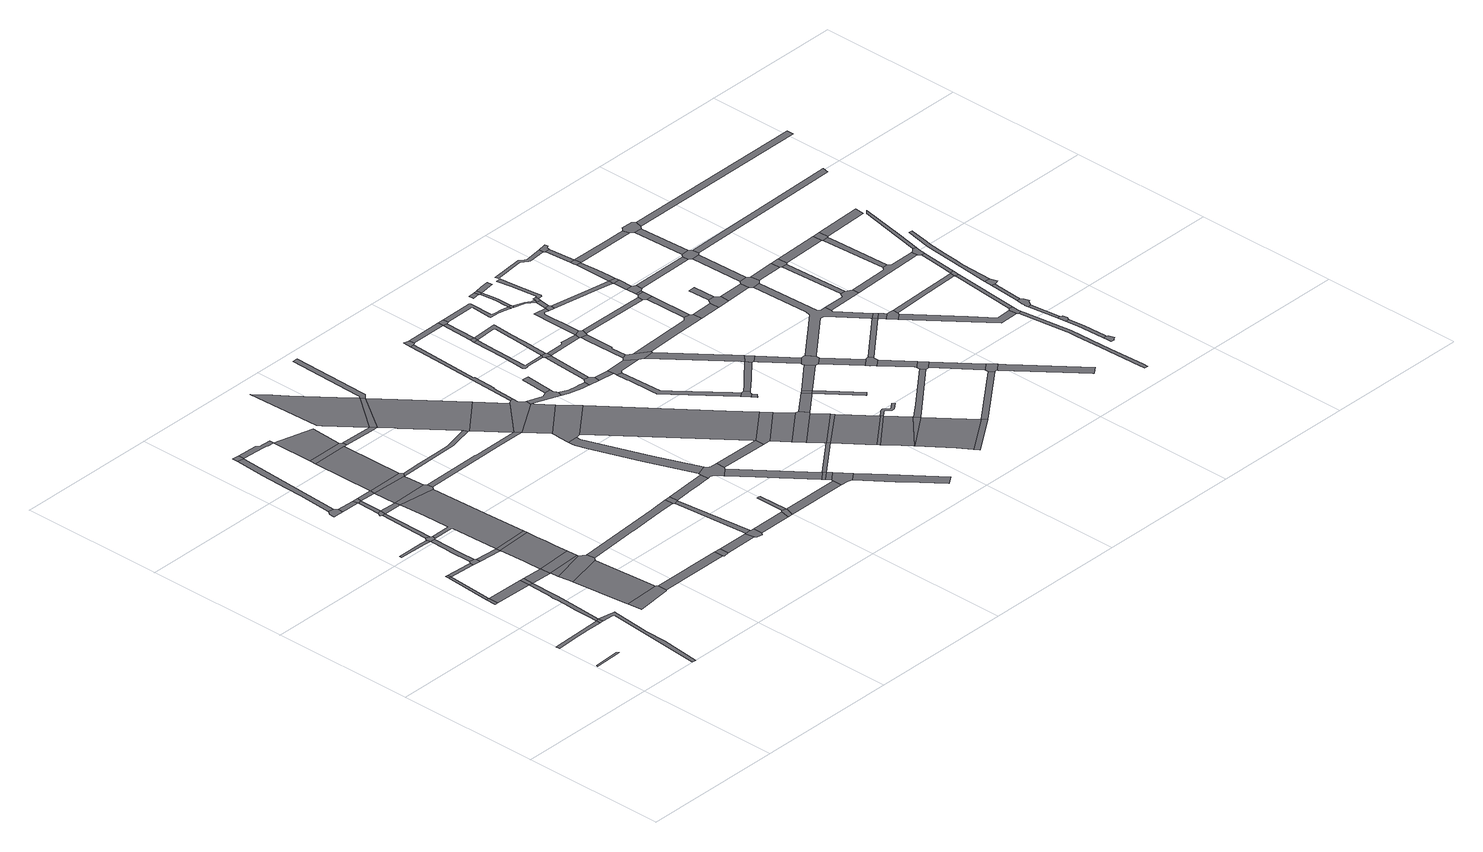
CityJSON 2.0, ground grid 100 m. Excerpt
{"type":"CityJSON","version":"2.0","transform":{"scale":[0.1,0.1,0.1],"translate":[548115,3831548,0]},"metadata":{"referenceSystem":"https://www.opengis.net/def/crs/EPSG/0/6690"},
"CityObjects":{
"road1":{"type":"Road","geometry":[{"type":"MultiSurface","lod":"1","boundaries":[[[0,1,2,3,4,5]]]}]},
"road2":{"type":"Road","attributes":{"RoadStructureAttribute.sectionType":"1"},"geometry":[{"type":"MultiSurface","lod":"1","boundaries":[[[6,7,8,9,10,11,12]]]}]},
"road3":{"type":"Road","geometry":[{"type":"MultiSurface","lod":"1","boundaries":[[[13,14,15,16]]]}]},
"road4":{"type":"Road","attributes":{"RoadStructureAttribute.sectionType":"1"},"geometry":[{"type":"MultiSurface","lod":"1","boundaries":[[[17,18,19,20,21,22,23,24,25,26,27,28,29,30,31]]]}]},
"road5":{"type":"Road","attributes":{"RoadStructureAttribute.sectionType":"1"},"geometry":[{"type":"MultiSurface","lod":"1","boundaries":[[[32,33,13,16,34,35]]]}]},
"road6":{"type":"Road","geometry":[{"type":"MultiSurface","lod":"1","boundaries":[[[26,6,12,27]]]}]},
"road7":{"type":"Road","geometry":[{"type":"MultiSurface","lod":"1","boundaries":[[[36,32,35,37]]]}]},
"road8":{"type":"Road","attributes":{"function":"3","RoadStructureAttribute.sectionType":"1"},"geometry":[{"type":"MultiSurface","lod":"1","boundaries":[[[38,16,15,39,40]]]}]},
"road9":{"type":"Road","attributes":{"RoadStructureAttribute.sectionType":"1"},"geometry":[{"type":"MultiSurface","lod":"1","boundaries":[[[39,41,42,43,44,45,46,47,48,49,50,51,6,26,52,53,54,55]]]}]},
"road10":{"type":"Road","attributes":{"RoadStructureAttribute.sectionType":"1"},"geometry":[{"type":"MultiSurface","lod":"1","boundaries":[[[56,37,35,57,58]]]}]},
"road11":{"type":"Road","geometry":[{"type":"MultiSurface","lod":"1","boundaries":[[[40,39,55,59]]]}]},
"road12":{"type":"Road","attributes":{"RoadStructureAttribute.sectionType":"1"},"geometry":[{"type":"MultiSurface","lod":"1","boundaries":[[[60,61,62,63,64,65]]]}]},
"road13":{"type":"Road","geometry":[{"type":"MultiSurface","lod":"1","boundaries":[[[66,58,57,67,68,69]]]}]},
"road14":{"type":"Road","attributes":{"function":"3","RoadStructureAttribute.sectionType":"1"},"geometry":[{"type":"MultiSurface","lod":"1","boundaries":[[[59,55,70,71,72]]]}]},
"road15":{"type":"Road","attributes":{"RoadStructureAttribute.sectionType":"1"},"geometry":[{"type":"MultiSurface","lod":"1","boundaries":[[[64,73,74,66,69,75,76]]]}]},
"road16":{"type":"Road","geometry":[{"type":"MultiSurface","lod":"1","boundaries":[[[77,78,79,80,81,82,83,84]]]}]},
"road17":{"type":"Road","attributes":{"RoadStructureAttribute.sectionType":"1"},"geometry":[{"type":"MultiSurface","lod":"1","boundaries":[[[68,67,85,86]]]}]},
"road18":{"type":"Road","geometry":[{"type":"MultiSurface","lod":"1","boundaries":[[[87,65,64,76,88,89,90]]]}]},
"road19":{"type":"Road","geometry":[{"type":"MultiSurface","lod":"1","boundaries":[[[91,92,93,94,95,96,97,98,99]]]}]},
"road20":{"type":"Road","attributes":{"function":"3","RoadStructureAttribute.sectionType":"1"},"geometry":[{"type":"MultiSurface","lod":"1","boundaries":[[[100,101,102,103,79,78]]]}]},
"road21":{"type":"Road","attributes":{"RoadStructureAttribute.sectionType":"1"},"geometry":[{"type":"MultiSurface","lod":"1","boundaries":[[[104,105,106,107,108,87,90]]]}]},
"road22":{"type":"Road","attributes":{"function":"3","RoadStructureAttribute.sectionType":"1"},"geometry":[{"type":"MultiSurface","lod":"1","boundaries":[[[109,110,111,112]]]}]},
"road23":{"type":"Road","geometry":[{"type":"MultiSurface","lod":"1","boundaries":[[[113,112,111,114,102,101,115,116,117]]]}]},
"road24":{"type":"Road","geometry":[{"type":"MultiSurface","lod":"1","boundaries":[[[118,72,71,110,109]]]}]},
"road25":{"type":"Road","attributes":{"RoadStructureAttribute.sectionType":"1"},"geometry":[{"type":"MultiSurface","lod":"1","boundaries":[[[119,97,96,120,121,122]]]}]},
"road26":{"type":"Road","geometry":[{"type":"MultiSurface","lod":"1","boundaries":[[[123,124,125,107,106]]]}]},
"road27":{"type":"Road","attributes":{"RoadStructureAttribute.sectionType":"1"},"geometry":[{"type":"MultiSurface","lod":"1","boundaries":[[[126,127,128,129,130,131,132,133,134,72,118]]]}]},
"road28":{"type":"Road","attributes":{"RoadStructureAttribute.sectionType":"1"},"geometry":[{"type":"MultiSurface","lod":"1","boundaries":[[[135,136,124,123]]]}]},
"road29":{"type":"Road","attributes":{"RoadStructureAttribute.sectionType":"1"},"geometry":[{"type":"MultiSurface","lod":"1","boundaries":[[[137,138,139,140,91,99,141,142]]]}]},
"road30":{"type":"Road","geometry":[{"type":"MultiSurface","lod":"1","boundaries":[[[122,121,136,135,143]]]}]},
"road31":{"type":"Road","geometry":[{"type":"MultiSurface","lod":"1","boundaries":[[[144,86,85,131,130]]]}]},
"road32":{"type":"Road","attributes":{"RoadStructureAttribute.sectionType":"1"},"geometry":[{"type":"MultiSurface","lod":"1","boundaries":[[[123,106,145,146]]]}]},
"road33":{"type":"Road","geometry":[{"type":"MultiSurface","lod":"1","boundaries":[[[145,147,148,149,150,151,89,88,152,153,154,86,144,155,156,157,158]]]}]},
"road34":{"type":"Road","attributes":{"RoadStructureAttribute.sectionType":"1"},"geometry":[{"type":"MultiSurface","lod":"1","boundaries":[[[159,143,135,160,161]]]}]},
"road35":{"type":"Road","geometry":[{"type":"MultiSurface","lod":"1","boundaries":[[[162,137,142,163,164]]]}]},
"road36":{"type":"Road","attributes":{"RoadStructureAttribute.sectionType":"1"},"geometry":[{"type":"MultiSurface","lod":"1","boundaries":[[[165,84,83,166,167,168]]]}]},
"road37":{"type":"Road","geometry":[{"type":"MultiSurface","lod":"1","boundaries":[[[169,146,145,158,170,171]]]}]},
"road38":{"type":"Road","attributes":{"RoadStructureAttribute.sectionType":"1"},"geometry":[{"type":"MultiSurface","lod":"1","boundaries":[[[160,172,173,146,169,174,175]]]}]},
"road39":{"type":"Road","attributes":{"RoadStructureAttribute.sectionType":"1"},"geometry":[{"type":"MultiSurface","lod":"1","boundaries":[[[176,177,164,163,178,179,180,181,182,183]]]}]},
"road40":{"type":"Road","geometry":[{"type":"MultiSurface","lod":"1","boundaries":[[[161,160,175,184,185,186]]]}]},
"road41":{"type":"Road","attributes":{"RoadStructureAttribute.sectionType":"1"},"geometry":[{"type":"MultiSurface","lod":"1","boundaries":[[[187,161,186,188,189]]]}]},
"road42":{"type":"Road","geometry":[{"type":"MultiSurface","lod":"1","boundaries":[[[190,187,189,191,192,193,194,195]]]}]},
"road43":{"type":"Road","attributes":{"RoadStructureAttribute.sectionType":"1"},"geometry":[{"type":"MultiSurface","lod":"1","boundaries":[[[196,197,198,117,116,199,200,201,202,203,204,205]]]}]},
"road44":{"type":"Road","geometry":[{"type":"MultiSurface","lod":"1","boundaries":[[[168,167,206,207,208,209]]]}]},
"road45":{"type":"Road","geometry":[{"type":"MultiSurface","lod":"1","boundaries":[[[182,210,190,195,211,212]]]}]},
"road46":{"type":"Road","attributes":{"RoadStructureAttribute.sectionType":"1"},"geometry":[{"type":"MultiSurface","lod":"1","boundaries":[[[209,208,213,214]]]}]},
"road47":{"type":"Road","attributes":{"RoadStructureAttribute.sectionType":"1"},"geometry":[{"type":"MultiSurface","lod":"1","boundaries":[[[193,192,215,216,217,218]]]}]},
"road48":{"type":"Road","attributes":{"RoadStructureAttribute.sectionType":"1"},"geometry":[{"type":"MultiSurface","lod":"1","boundaries":[[[219,220,221,222,184,175,223,224,225]]]}]},
"road49":{"type":"Road","geometry":[{"type":"MultiSurface","lod":"1","boundaries":[[[226,227,228,229,214,213,230,231,232,233]]]}]},
"road50":{"type":"Road","attributes":{"RoadStructureAttribute.sectionType":"1"},"geometry":[{"type":"MultiSurface","lod":"1","boundaries":[[[234,235,171,170,236,237,238,239,240,241]]]}]},
"road51":{"type":"Road","attributes":{"RoadStructureAttribute.sectionType":"1"},"geometry":[{"type":"MultiSurface","lod":"1","boundaries":[[[242,243,228,227]]]}]},
"road52":{"type":"Road","geometry":[{"type":"MultiSurface","lod":"1","boundaries":[[[244,196,205,245,243,242,246,247]]]}]},
"road53":{"type":"Road","attributes":{"RoadStructureAttribute.sectionType":"1"},"geometry":[{"type":"MultiSurface","lod":"1","boundaries":[[[248,249,250,251,252,253,254,255,256,257]]]}]},
"road54":{"type":"Road","attributes":{"RoadStructureAttribute.sectionType":"1"},"geometry":[{"type":"MultiSurface","lod":"1","boundaries":[[[233,232,258,259]]]}]},
"road55":{"type":"Road","geometry":[{"type":"MultiSurface","lod":"1","boundaries":[[[257,256,218,217,260]]]}]},
"road56":{"type":"Road","attributes":{"RoadStructureAttribute.sectionType":"1"},"geometry":[{"type":"MultiSurface","lod":"1","boundaries":[[[261,244,247,262,263,264,265,266]]]}]},
"road57":{"type":"Road","geometry":[{"type":"MultiSurface","lod":"1","boundaries":[[[267,268,259,258,269,270]]]}]},
"road58":{"type":"Road","geometry":[{"type":"MultiSurface","lod":"1","boundaries":[[[271,272,273,274,275,260,217,276,277,278,279,280,281,219,225,282,283]]]}]},
"road59":{"type":"Road","geometry":[{"type":"MultiSurface","lod":"1","boundaries":[[[284,285,286,287,288,267,270]]]}]},
"road60":{"type":"Road","attributes":{"RoadStructureAttribute.sectionType":"1"},"geometry":[{"type":"MultiSurface","lod":"1","boundaries":[[[289,290,291,257,260,292,293,294]]]}]},
"road61":{"type":"Road","geometry":[{"type":"MultiSurface","lod":"1","boundaries":[[[283,282,295,296,241,297]]]}]},
"road62":{"type":"Road","attributes":{"RoadStructureAttribute.sectionType":"1"},"geometry":[{"type":"MultiSurface","lod":"1","boundaries":[[[298,299,300,301,302,303,304,305,306,307,308]]]}]},
"road63":{"type":"Road","geometry":[{"type":"MultiSurface","lod":"1","boundaries":[[[309,310,311,312,305,304,313,314,261,266,315,316,317,318,319,320,321]]]}]},
"road64":{"type":"Road","attributes":{"RoadStructureAttribute.sectionType":"1"},"geometry":[{"type":"MultiSurface","lod":"1","boundaries":[[[270,269,322,323]]]}]},
"road65":{"type":"Road","geometry":[{"type":"MultiSurface","lod":"1","boundaries":[[[324,325,326,327,328,297,241,240,329,330,331]]]}]},
"road66":{"type":"Road","attributes":{"RoadStructureAttribute.sectionType":"1"},"geometry":[{"type":"MultiSurface","lod":"1","boundaries":[[[332,329,240,333,334]]]}]},
"road67":{"type":"Road","attributes":{"RoadStructureAttribute.sectionType":"1"},"geometry":[{"type":"MultiSurface","lod":"1","boundaries":[[[335,318,317,336,337,338,339,340,341]]]}]},
"road68":{"type":"Road","geometry":[{"type":"MultiSurface","lod":"1","boundaries":[[[334,333,342,343,298,308,344,345,346]]]}]},
"road69":{"type":"Road","attributes":{"RoadStructureAttribute.sectionType":"1"},"geometry":[{"type":"MultiSurface","lod":"1","boundaries":[[[321,320,347,348]]]}]},
"road70":{"type":"Road","geometry":[{"type":"MultiSurface","lod":"1","boundaries":[[[341,340,349,350]]]}]},
"road71":{"type":"Road","attributes":{"RoadStructureAttribute.sectionType":"1"},"geometry":[{"type":"MultiSurface","lod":"1","boundaries":[[[351,350,349,352,353]]]}]},
"road72":{"type":"Road","geometry":[{"type":"MultiSurface","lod":"1","boundaries":[[[353,352,354,355,323,322,356,357,358]]]}]},
"road73":{"type":"Road","geometry":[{"type":"MultiSurface","lod":"1","boundaries":[[[359,360,361,331,330,362,363,364,365,366,367,368]]]}]},
"road74":{"type":"Road","attributes":{"RoadStructureAttribute.sectionType":"1"},"geometry":[{"type":"MultiSurface","lod":"1","boundaries":[[[369,370,371,328,327,372,373,374,375,376]]]}]},
"road75":{"type":"Road","geometry":[{"type":"MultiSurface","lod":"1","boundaries":[[[377,346,345,378,379,380,348,381]]]}]},
"road76":{"type":"Road","geometry":[{"type":"MultiSurface","lod":"1","boundaries":[[[382,383,384,368,367]]]}]},
"road77":{"type":"Road","attributes":{"RoadStructureAttribute.sectionType":"1"},"geometry":[{"type":"MultiSurface","lod":"1","boundaries":[[[385,386,387,388,389,358,357,390,391,392,393]]]}]},
"road78":{"type":"Road","attributes":{"RoadStructureAttribute.sectionType":"1"},"geometry":[{"type":"MultiSurface","lod":"1","boundaries":[[[394,341,350,395]]]}]},
"road79":{"type":"Road","attributes":{"RoadStructureAttribute.sectionType":"1"},"geometry":[{"type":"MultiSurface","lod":"1","boundaries":[[[396,397,398,363,362,399,400,401,402,403]]]}]},
"road80":{"type":"Road","geometry":[{"type":"MultiSurface","lod":"1","boundaries":[[[404,369,376,405,406,407,408]]]}]},
"road81":{"type":"Road","geometry":[{"type":"MultiSurface","lod":"1","boundaries":[[[381,348,347,409,410,411,412]]]}]},
"road82":{"type":"Road","geometry":[{"type":"MultiSurface","lod":"1","boundaries":[[[413,403,402,414,415,416,417]]]}]},
"road83":{"type":"Road","attributes":{"RoadStructureAttribute.sectionType":"1"},"geometry":[{"type":"MultiSurface","lod":"1","boundaries":[[[412,411,418,419]]]}]},
"road84":{"type":"Road","attributes":{"RoadStructureAttribute.sectionType":"1"},"geometry":[{"type":"MultiSurface","lod":"1","boundaries":[[[420,407,406,421]]]}]},
"road85":{"type":"Road","attributes":{"RoadStructureAttribute.sectionType":"1"},"geometry":[{"type":"MultiSurface","lod":"1","boundaries":[[[422,423,413,417,424,425]]]}]},
"road86":{"type":"Road","geometry":[{"type":"MultiSurface","lod":"1","boundaries":[[[419,418,426,427,428,429]]]}]},
"road87":{"type":"Road","geometry":[{"type":"MultiSurface","lod":"1","boundaries":[[[416,415,430,431]]]}]},
"road88":{"type":"Road","attributes":{"RoadStructureAttribute.sectionType":"1"},"geometry":[{"type":"MultiSurface","lod":"1","boundaries":[[[432,433,434,435,436,437,438,439,440,441,442,443,444,445,446,447,448,449]]]}]},
"road89":{"type":"Road","geometry":[{"type":"MultiSurface","lod":"1","boundaries":[[[450,432,449,451]]]}]},
"road90":{"type":"Road","attributes":{"RoadStructureAttribute.sectionType":"1"},"geometry":[{"type":"MultiSurface","lod":"1","boundaries":[[[427,426,452,453,394,454]]]}]},
"road91":{"type":"Road","geometry":[{"type":"MultiSurface","lod":"1","boundaries":[[[441,440,422,425,455,456,457]]]}]},
"road92":{"type":"Road","attributes":{"RoadStructureAttribute.sectionType":"1"},"geometry":[{"type":"MultiSurface","lod":"1","boundaries":[[[421,450,451,458]]]}]},
"road93":{"type":"Road","attributes":{"RoadStructureAttribute.sectionType":"1"},"geometry":[{"type":"MultiSurface","lod":"1","boundaries":[[[459,460,461,462,463,464,465,451,449,466,467,468,469,470,441,457]]]}]},
"road94":{"type":"Road","geometry":[{"type":"MultiSurface","lod":"1","boundaries":[[[454,394,395,471]]]}]},
"road95":{"type":"Road","geometry":[{"type":"MultiSurface","lod":"1","boundaries":[[[472,420,421,458,473,474,475]]]}]},
"road96":{"type":"Road","attributes":{"RoadStructureAttribute.sectionType":"1"},"geometry":[{"type":"MultiSurface","lod":"1","boundaries":[[[476,477,478,479,480,481,482,483,484,485,486,487,488,489,490,491]]]}]},
"road97":{"type":"Road","attributes":{"RoadStructureAttribute.sectionType":"1"},"geometry":[{"type":"MultiSurface","lod":"1","boundaries":[[[492,493,494,471,395,495,496,497,498,499]]]}]},
"road98":{"type":"Road","attributes":{"RoadStructureAttribute.sectionType":"1"},"geometry":[{"type":"MultiSurface","lod":"1","boundaries":[[[500,501,431,430,502,476,491,503,504,505,506]]]}]},
"road99":{"type":"Road","geometry":[{"type":"MultiSurface","lod":"1","boundaries":[[[499,498,507,508]]]}]},
"road100":{"type":"Road","attributes":{"RoadStructureAttribute.sectionType":"1"},"geometry":[{"type":"MultiSurface","lod":"1","boundaries":[[[487,486,509,510,511,512,513,514,515]]]}]},
"road101":{"type":"Road","geometry":[{"type":"MultiSurface","lod":"1","boundaries":[[[516,517,518,519,510,509]]]}]},
"road102":{"type":"Road","attributes":{"RoadStructureAttribute.sectionType":"1"},"geometry":[{"type":"MultiSurface","lod":"1","boundaries":[[[520,521,522,456,455,523,524,525]]]}]},
"road103":{"type":"Road","attributes":{"RoadStructureAttribute.sectionType":"1"},"geometry":[{"type":"MultiSurface","lod":"1","boundaries":[[[508,507,526,527,528]]]}]},
"road104":{"type":"Road","attributes":{"RoadStructureAttribute.sectionType":"1"},"geometry":[{"type":"MultiSurface","lod":"1","boundaries":[[[529,429,428,530,531,532,533]]]}]},
"road105":{"type":"Road","geometry":[{"type":"MultiSurface","lod":"1","boundaries":[[[528,527,534,535,536]]]}]},
"road106":{"type":"Road","attributes":{"RoadStructureAttribute.sectionType":"1"},"geometry":[{"type":"MultiSurface","lod":"1","boundaries":[[[537,538,539,540,541,472,475,542,543,544,545,546,547,548,549]]]}]},
"road107":{"type":"Road","geometry":[{"type":"MultiSurface","lod":"1","boundaries":[[[550,551,552,500,506,553,554,555,556]]]}]},
"road108":{"type":"Road","attributes":{"RoadStructureAttribute.sectionType":"1"},"geometry":[{"type":"MultiSurface","lod":"1","boundaries":[[[557,558,551,550,559,560,561,562]]]}]},
"road109":{"type":"Road","attributes":{"RoadStructureAttribute.sectionType":"1"},"geometry":[{"type":"MultiSurface","lod":"1","boundaries":[[[535,534,563,564,565]]]}]},
"road110":{"type":"Road","geometry":[{"type":"MultiSurface","lod":"1","boundaries":[[[566,525,524,557,562,567,568,569]]]}]},
"road111":{"type":"Road","attributes":{"RoadStructureAttribute.sectionType":"1"},"geometry":[{"type":"MultiSurface","lod":"1","boundaries":[[[570,571,572,573,574,515,514,575,576,577]]]}]},
"road112":{"type":"Road","geometry":[{"type":"MultiSurface","lod":"1","boundaries":[[[578,529,533,579]]]}]},
"road113":{"type":"Road","geometry":[{"type":"MultiSurface","lod":"1","boundaries":[[[565,564,580,581]]]}]},
"road114":{"type":"Road","geometry":[{"type":"MultiSurface","lod":"1","boundaries":[[[582,583,584,585,586,587,588,589,590,591,592,593,594,595,596,597,598,499,508]]]}]},
"road115":{"type":"Road","attributes":{"RoadStructureAttribute.sectionType":"1"},"geometry":[{"type":"MultiSurface","lod":"1","boundaries":[[[599,600,554,553,601,602,603,604,605,606]]]}]},
"road116":{"type":"Road","attributes":{"RoadStructureAttribute.sectionType":"1"},"geometry":[{"type":"MultiSurface","lod":"1","boundaries":[[[607,608,609,525,566,610,611,612,613,614,615]]]}]},
"road117":{"type":"Road","attributes":{"RoadStructureAttribute.sectionType":"1"},"geometry":[{"type":"MultiSurface","lod":"1","boundaries":[[[616,617,618,619,579,533]]]}]},
"road118":{"type":"Road","geometry":[{"type":"MultiSurface","lod":"1","boundaries":[[[549,548,620,621,622,623]]]}]},
"road119":{"type":"Road","geometry":[{"type":"MultiSurface","lod":"1","boundaries":[[[624,625,626,627]]]}]},
"road120":{"type":"Road","attributes":{"RoadStructureAttribute.sectionType":"1"},"geometry":[{"type":"MultiSurface","lod":"1","boundaries":[[[628,629,630,631,632,633,634,635,636,637,549,623]]]}]},
"road121":{"type":"Road","geometry":[{"type":"MultiSurface","lod":"1","boundaries":[[[638,624,627,633,632]]]}]},
"road122":{"type":"Road","attributes":{"RoadStructureAttribute.sectionType":"1"},"geometry":[{"type":"MultiSurface","lod":"1","boundaries":[[[639,640,622,621,641,642,643]]]}]},
"road123":{"type":"Road","attributes":{"RoadStructureAttribute.sectionType":"1"},"geometry":[{"type":"MultiSurface","lod":"1","boundaries":[[[644,578,579,645]]]}]},
"road124":{"type":"Road","geometry":[{"type":"MultiSurface","lod":"1","boundaries":[[[646,647,648,649,615,614,650,651]]]}]},
"road125":{"type":"Road","geometry":[{"type":"MultiSurface","lod":"1","boundaries":[[[606,605,570,577,652,653]]]}]},
"road126":{"type":"Road","attributes":{"RoadStructureAttribute.sectionType":"1"},"geometry":[{"type":"MultiSurface","lod":"1","boundaries":[[[642,649,648,654]]]}]},
"road127":{"type":"Road","attributes":{"RoadStructureAttribute.sectionType":"1"},"geometry":[{"type":"MultiSurface","lod":"1","boundaries":[[[655,656,638,632,657,658]]]}]},
"road128":{"type":"Road","attributes":{"RoadStructureAttribute.sectionType":"1"},"geometry":[{"type":"MultiSurface","lod":"1","boundaries":[[[659,660,661,556,555,662,663,664,665]]]}]},
"road129":{"type":"Road","geometry":[{"type":"MultiSurface","lod":"1","boundaries":[[[666,667,643,642,654,668,669]]]}]},
"road130":{"type":"Road","attributes":{"RoadStructureAttribute.sectionType":"1"},"geometry":[{"type":"MultiSurface","lod":"1","boundaries":[[[653,652,670,671,672]]]}]},
"road131":{"type":"Road","attributes":{"RoadStructureAttribute.sectionType":"1"},"geometry":[{"type":"MultiSurface","lod":"1","boundaries":[[[673,569,568,674,675,676,677]]]}]},
"road132":{"type":"Road","attributes":{"RoadStructureAttribute.sectionType":"1"},"geometry":[{"type":"MultiSurface","lod":"1","boundaries":[[[678,679,680,681,682,683,684,685,686,687,666,669]]]}]},
"road133":{"type":"Road","attributes":{"RoadStructureAttribute.sectionType":"1"},"geometry":[{"type":"MultiSurface","lod":"1","boundaries":[[[688,689,690,536,535,691,692]]]}]},
"road134":{"type":"Road","geometry":[{"type":"MultiSurface","lod":"1","boundaries":[[[672,671,693,694,695,644,645,696,697,698,699]]]}]},
"road135":{"type":"Road","attributes":{"RoadStructureAttribute.sectionType":"1"},"geometry":[{"type":"MultiSurface","lod":"1","boundaries":[[[700,701,651,650,702,703,704]]]}]},
"road136":{"type":"Road","attributes":{"RoadStructureAttribute.sectionType":"1"},"geometry":[{"type":"MultiSurface","lod":"1","boundaries":[[[697,696,705,706]]]}]},
"road137":{"type":"Road","attributes":{"RoadStructureAttribute.sectionType":"1"},"geometry":[{"type":"MultiSurface","lod":"1","boundaries":[[[707,565,581,708,709]]]}]},
"road138":{"type":"Road","geometry":[{"type":"MultiSurface","lod":"1","boundaries":[[[710,711,706,705,712,713,714,715,716,717]]]}]},
"road139":{"type":"Road","attributes":{"RoadStructureAttribute.sectionType":"1"},"geometry":[{"type":"MultiSurface","lod":"1","boundaries":[[[718,659,665,719]]]}]},
"road140":{"type":"Road","attributes":{"RoadStructureAttribute.sectionType":"1"},"geometry":[{"type":"MultiSurface","lod":"1","boundaries":[[[720,721,722,723,724,725,726,727,728,729,730,731]]]}]},
"road141":{"type":"Road","attributes":{"RoadStructureAttribute.sectionType":"1"},"geometry":[{"type":"MultiSurface","lod":"1","boundaries":[[[715,714,732,733,734]]]}]},
"road142":{"type":"Road","geometry":[{"type":"MultiSurface","lod":"1","boundaries":[[[735,677,676,718,719,736]]]}]},
"road143":{"type":"Road","geometry":[{"type":"MultiSurface","lod":"1","boundaries":[[[737,664,663,738]]]}]},
"road144":{"type":"Road","attributes":{"RoadStructureAttribute.sectionType":"1"},"geometry":[{"type":"MultiSurface","lod":"1","boundaries":[[[739,735,736,740]]]}]},
"road145":{"type":"Road","geometry":[{"type":"MultiSurface","lod":"1","boundaries":[[[741,739,740,742,743,744]]]}]},
"road146":{"type":"Road","geometry":[{"type":"MultiSurface","lod":"1","boundaries":[[[734,733,745,688,692,746,747,748]]]}]},
"road147":{"type":"Road","attributes":{"RoadStructureAttribute.sectionType":"1"},"geometry":[{"type":"MultiSurface","lod":"1","boundaries":[[[749,750,751,752,741,744]]]}]},
"road148":{"type":"Road","geometry":[{"type":"MultiSurface","lod":"1","boundaries":[[[704,703,750,749,753]]]}]},
"road149":{"type":"Road","attributes":{"RoadStructureAttribute.sectionType":"1"},"geometry":[{"type":"MultiSurface","lod":"1","boundaries":[[[754,755,756,757,758,759,760,761,704,753]]]}]},
"road150":{"type":"Road","attributes":{"RoadStructureAttribute.sectionType":"1"},"geometry":[{"type":"MultiSurface","lod":"1","boundaries":[[[748,747,762,763,764]]]}]},
"road151":{"type":"Road","geometry":[{"type":"MultiSurface","lod":"1","boundaries":[[[765,766,737,738,767,768]]]}]},
"road152":{"type":"Road","geometry":[{"type":"MultiSurface","lod":"1","boundaries":[[[769,770,771,757,756,772,773]]]}]},
"road153":{"type":"Road","geometry":[{"type":"MultiSurface","lod":"1","boundaries":[[[774,775,766,765]]]}]},
"road154":{"type":"Road","attributes":{"RoadStructureAttribute.sectionType":"1"},"geometry":[{"type":"MultiSurface","lod":"1","boundaries":[[[776,777,778,779,780,769,773]]]}]},
"road155":{"type":"Road","attributes":{"RoadStructureAttribute.sectionType":"1"},"geometry":[{"type":"MultiSurface","lod":"1","boundaries":[[[781,710,717,782]]]}]},
"road156":{"type":"Road","geometry":[{"type":"MultiSurface","lod":"1","boundaries":[[[764,763,783,707,709,784,785,786]]]}]},
"road157":{"type":"Road","geometry":[{"type":"MultiSurface","lod":"1","boundaries":[[[787,788,789,790,791,731,730,792,793,779,778]]]}]},
"road158":{"type":"Road","attributes":{"RoadStructureAttribute.sectionType":"1"},"geometry":[{"type":"MultiSurface","lod":"1","boundaries":[[[794,795,796,797,798,799,800,801,802,803,699,698,804,805,806,807,808,781,809,810,811,812]]]}]},
"road159":{"type":"Road","attributes":{"RoadStructureAttribute.sectionType":"1"},"geometry":[{"type":"MultiSurface","lod":"1","boundaries":[[[813,768,767,814]]]}]},
"road160":{"type":"Road","attributes":{"RoadStructureAttribute.sectionType":"1"},"geometry":[{"type":"MultiSurface","lod":"1","boundaries":[[[815,743,742,816]]]}]},
"road161":{"type":"Road","attributes":{"RoadStructureAttribute.sectionType":"1"},"geometry":[{"type":"MultiSurface","lod":"1","boundaries":[[[817,818,786,785,819,820,821,822,823,824]]]}]},
"road162":{"type":"Road","attributes":{"RoadStructureAttribute.sectionType":"1"},"geometry":[{"type":"MultiSurface","lod":"1","boundaries":[[[825,826,773,772,827,828]]]}]},
"road163":{"type":"Road","geometry":[{"type":"MultiSurface","lod":"1","boundaries":[[[809,781,782,829]]]}]},
"road164":{"type":"Road","geometry":[{"type":"MultiSurface","lod":"1","boundaries":[[[830,831,813,814,797,796,832,833]]]}]},
"road165":{"type":"Road","attributes":{"RoadStructureAttribute.sectionType":"1"},"geometry":[{"type":"MultiSurface","lod":"1","boundaries":[[[834,829,782,835,836]]]}]},
"road166":{"type":"Road","geometry":[{"type":"MultiSurface","lod":"1","boundaries":[[[837,836,835,838,839,840,841]]]}]},
"road167":{"type":"Road","attributes":{"RoadStructureAttribute.sectionType":"1"},"geometry":[{"type":"MultiSurface","lod":"1","boundaries":[[[842,843,831,830]]]}]},
"road168":{"type":"Road","geometry":[{"type":"MultiSurface","lod":"1","boundaries":[[[844,845,812,811,846,847,848]]]}]},
"road169":{"type":"Road","geometry":[{"type":"MultiSurface","lod":"1","boundaries":[[[849,850,815,816,843,842,851,852]]]}]},
"road170":{"type":"Road","attributes":{"RoadStructureAttribute.sectionType":"1"},"geometry":[{"type":"MultiSurface","lod":"1","boundaries":[[[853,833,832,854]]]}]},
"road171":{"type":"Road","attributes":{"RoadStructureAttribute.sectionType":"1"},"geometry":[{"type":"MultiSurface","lod":"1","boundaries":[[[855,856,850,849]]]}]},
"road172":{"type":"Road","attributes":{"RoadStructureAttribute.sectionType":"1"},"geometry":[{"type":"MultiSurface","lod":"1","boundaries":[[[857,858,859,844,848]]]}]},
"road173":{"type":"Road","attributes":{"RoadStructureAttribute.sectionType":"1"},"geometry":[{"type":"MultiSurface","lod":"1","boundaries":[[[860,861,839,838,862,863,864,865]]]}]},
"road174":{"type":"Road","geometry":[{"type":"MultiSurface","lod":"1","boundaries":[[[866,867,828,827,856,855,868,869,870,871]]]}]},
"road175":{"type":"Road","geometry":[{"type":"MultiSurface","lod":"1","boundaries":[[[872,853,854,858,857,873]]]}]},
"road176":{"type":"Road","attributes":{"RoadStructureAttribute.sectionType":"1"},"geometry":[{"type":"MultiSurface","lod":"1","boundaries":[[[874,875,876,877,878,879,880,881,882,883,884,885,886]]]}]},
"road177":{"type":"Road","attributes":{"RoadStructureAttribute.sectionType":"1"},"geometry":[{"type":"MultiSurface","lod":"1","boundaries":[[[887,888,889,841,840,890,891,892]]]}]},
"road178":{"type":"Road","geometry":[{"type":"MultiSurface","lod":"1","boundaries":[[[893,894,895,896,897,898,899,900,901,902]]]}]},
"road179":{"type":"Road","geometry":[{"type":"MultiSurface","lod":"1","boundaries":[[[903,865,864,904,905,906,879,878,907,908,909,910,911]]]}]},
"road180":{"type":"Road","attributes":{"RoadStructureAttribute.sectionType":"1"},"geometry":[{"type":"MultiSurface","lod":"1","boundaries":[[[912,913,914,915,916,917,895,894]]]}]},
"road181":{"type":"Road","geometry":[{"type":"MultiSurface","lod":"1","boundaries":[[[918,919,920,921,847,846,922,923]]]}]},
"road182":{"type":"Road","attributes":{"RoadStructureAttribute.sectionType":"1"},"geometry":[{"type":"MultiSurface","lod":"1","boundaries":[[[924,872,873,925]]]}]},
"road183":{"type":"Road","geometry":[{"type":"MultiSurface","lod":"1","boundaries":[[[926,927,916,915,928,929]]]}]},
"road184":{"type":"Road","attributes":{"RoadStructureAttribute.sectionType":"1"},"geometry":[{"type":"MultiSurface","lod":"1","boundaries":[[[930,931,932,927,926]]]}]},
"road185":{"type":"Road","attributes":{"RoadStructureAttribute.sectionType":"1"},"geometry":[{"type":"MultiSurface","lod":"1","boundaries":[[[933,934,935,936,937,938,903,911,939]]]}]},
"road186":{"type":"Road","geometry":[{"type":"MultiSurface","lod":"1","boundaries":[[[940,941,942,943,944,945,932,931,946,947,948,949,950,951]]]}]},
"road187":{"type":"Road","attributes":{"RoadStructureAttribute.sectionType":"1"},"geometry":[{"type":"MultiSurface","lod":"1","boundaries":[[[952,953,954,955,956,920,919]]]}]},
"road188":{"type":"Road","attributes":{"RoadStructureAttribute.sectionType":"1"},"geometry":[{"type":"MultiSurface","lod":"1","boundaries":[[[957,940,951,958,959]]]}]},
"road189":{"type":"Road","geometry":[{"type":"MultiSurface","lod":"1","boundaries":[[[960,961,887,892,933,939]]]}]},
"road190":{"type":"Road","geometry":[{"type":"MultiSurface","lod":"1","boundaries":[[[962,957,959,963,964,965]]]}]},
"road191":{"type":"Road","geometry":[{"type":"MultiSurface","lod":"1","boundaries":[[[966,924,925,955,954,967]]]}]},
"road192":{"type":"Road","attributes":{"RoadStructureAttribute.sectionType":"1"},"geometry":[{"type":"MultiSurface","lod":"1","boundaries":[[[968,969,970,971,972,961,960,973]]]}]},
"road193":{"type":"Road","attributes":{"RoadStructureAttribute.sectionType":"1"},"geometry":[{"type":"MultiSurface","lod":"1","boundaries":[[[974,852,851,975]]]}]},
"road194":{"type":"Road","geometry":[{"type":"MultiSurface","lod":"1","boundaries":[[[976,977,923,922,978,968,973,979,980,981,982]]]}]},
"road195":{"type":"Road","attributes":{"RoadStructureAttribute.sectionType":"1"},"geometry":[{"type":"MultiSurface","lod":"1","boundaries":[[[983,984,985,986,962,965,987,988,989,990,991,992,993,994]]]}]},
"road196":{"type":"Road","attributes":{"RoadStructureAttribute.sectionType":"1"},"geometry":[{"type":"MultiSurface","lod":"1","boundaries":[[[995,966,967,996]]]}]},
"road197":{"type":"Road","attributes":{"RoadStructureAttribute.sectionType":"1"},"geometry":[{"type":"MultiSurface","lod":"1","boundaries":[[[997,998,999,1000,1001,976,982]]]}]},
"road198":{"type":"Road","attributes":{"RoadStructureAttribute.sectionType":"1"},"geometry":[{"type":"MultiSurface","lod":"1","boundaries":[[[869,868,1002,1003]]]}]}
},
"vertices":[
[206,393,0],[210,394,0],[205,400,0],[200,406,0],[16,397,0],[13,384,0],
[373,720,0],[5,707,0],[6,683,0],[181,690,0],[220,691,0],[266,691,0],[373,691,0],
[104,1355,0],[101,1283,0],[121,1282,0],[123,1354,0],
[482,278,0],[485,425,0],[486,441,0],[512,677,0],[515,704,0],[516,707,0],[509,708,0],[464,716,0],[463,716,0],[396,727,0],[396,691,0],[476,690,0],[487,682,0],[425,4,0],[451,1,0],
[126,1676,0],[126,1658,0],[142,1658,0],[145,1675,0],
[127,1700,0],[144,1699,0],
[134,1354,0],[390,1273,0],[392,1346,0],
[387,1092,0],[383,1092,0],[382,1092,0],[381,1073,0],[381,1044,0],[379,990,0],[378,944,0],[378,943,0],[377,894,0],[376,839,0],[375,791,0],[408,959,0],[414,1074,0],[415,1096,0],[418,1273,0],
[313,1689,0],[328,1664,0],[330,1690,0],
[421,1345,0],
[291,2047,0],[104,2047,0],[103,2030,0],[299,2024,0],[347,2022,0],[341,2047,0],
[340,1705,0],[385,1660,0],[383,1692,0],[375,1700,0],
[424,1273,0],[567,1268,0],[565,1341,0],
[344,1902,0],[343,1852,0],[376,1815,0],[379,2020,0],
[886,712,0],[882,716,0],[632,703,0],[643,607,0],[890,634,0],[892,636,0],[897,642,0],[894,705,0],
[549,1650,0],[549,1681,0],
[354,2072,0],[389,2023,0],[394,2048,0],[379,2055,0],
[180,2685,0],[179,2684,0],[160,2658,0],[159,2657,0],[158,2620,0],[234,2619,0],[234,2657,0],[219,2677,0],[218,2678,0],
[881,726,0],[849,1166,0],[588,1104,0],[630,727,0],
[383,2148,0],[386,2309,0],[388,2420,0],[363,2417,0],[360,2297,0],
[817,1278,0],[570,1268,0],[576,1211,0],[817,1271,0],
[858,1240,0],[584,1141,0],[863,1183,0],[865,1184,0],[859,1240,0],
[814,1356,0],
[235,2656,0],[357,2616,0],[364,2616,0],[357,2653,0],
[391,2461,0],[362,2455,0],[350,2425,0],
[810,1451,0],[809,1475,0],[807,1520,0],[804,1593,0],[801,1664,0],[550,1650,0],[559,1465,0],[560,1439,0],[565,1344,0],
[391,2619,0],[366,2610,0],
[216,3442,0],[205,3236,0],[197,3034,0],[193,2916,0],[237,3032,0],[259,3435,0],
[399,2650,0],
[799,1691,0],
[518,2420,0],[512,2456,0],
[518,2412,0],[520,2375,0],[526,2229,0],[533,2057,0],[534,2050,0],[535,2023,0],[536,2018,0],[549,1685,0],[787,1987,0],[787,1988,0],[785,2045,0],[770,2387,0],
[508,2649,0],[506,2616,0],[510,2649,0],
[218,3482,0],[264,3438,0],[265,3480,0],
[898,705,0],[905,642,0],[1390,641,0],[1390,704,0],
[768,2461,0],[789,2408,0],[786,2447,0],
[506,2611,0],[512,2458,0],[762,2589,0],[762,2609,0],
[426,3457,0],[411,3475,0],[273,3437,0],[425,3430,0],[460,3429,0],[462,3423,0],[508,3421,0],[509,3454,0],
[783,2634,0],[767,2646,0],[761,2651,0],
[509,3087,0],[761,3071,0],[762,3087,0],
[509,3131,0],[770,3087,0],[782,3087,0],[783,3121,0],[772,3127,0],[764,3131,0],
[1607,1297,0],[1515,1290,0],[1477,1287,0],[1241,1213,0],[1242,1213,0],[1344,1221,0],[1365,1223,0],[1492,1232,0],[1494,1232,0],[1612,1241,0],
[1399,632,0],[1437,638,0],[1439,640,0],[1439,704,0],
[508,3406,0],[764,3140,0],[776,3348,0],
[1667,639,0],[1656,704,0],
[1015,3081,0],[1017,3081,0],[1042,3081,0],[1015,3115,0],
[1360,2683,0],[1175,2640,0],[1068,2639,0],[923,2635,0],[1203,2618,0],[1255,2629,0],[1374,2655,0],
[1702,703,0],[1701,705,0],[1664,703,0],[1663,703,0],[1678,626,0],[1718,621,0],[1731,638,0],[1731,703,0],
[1228,2449,0],[1208,2449,0],[1371,2413,0],[1372,2413,0],[1546,2414,0],[1556,2414,0],[1577,2414,0],[1546,2451,0],
[1649,1235,0],[1622,1230,0],
[1650,1300,0],[1614,1238,0],[1652,1241,0],[1654,1244,0],
[1122,3476,0],[1119,3479,0],[998,3631,0],[944,3698,0],[883,3774,0],[801,3876,0],[818,3360,0],[838,3334,0],[1013,3118,0],[1207,3370,0],
[1961,638,0],[1977,702,0],
[1227,3345,0],
[1948,1323,0],[1762,1252,0],[1764,1253,0],[1869,1261,0],[1930,1265,0],[1953,1267,0],
[1989,711,0],[1984,708,0],[1999,638,0],[2019,702,0],
[1564,2924,0],[1564,2925,0],[1512,2990,0],[1509,2993,0],[1346,3197,0],[1051,3070,0],[1109,2997,0],[1118,2985,0],[1297,2762,0],[1355,2690,0],[1357,2687,0],[1381,2656,0],[1623,2851,0],
[2019,707,0],[2017,909,0],[2003,910,0],[1990,911,0],[1990,910,0],
[1235,3927,0],[1221,3407,0],[1220,3380,0],[1258,3373,0],[1259,3406,0],[1273,3927,0],
[1385,2651,0],[1544,2452,0],[1761,2679,0],
[1686,2137,0],[1686,2105,0],[1685,2084,0],[1709,2016,0],[1709,2015,0],[1828,1675,0],[1954,1343,0],[2023,1369,0],[1905,1675,0],[1753,2109,0],[1753,2137,0],
[2052,1339,0],[2048,1342,0],[2032,1353,0],[2027,1357,0],[1953,1338,0],[1952,1336,0],[1974,1270,0],[2001,1259,0],[2035,1216,0],[2094,1264,0],[2095,1265,0],[2103,1276,0],[2104,1339,0],
[2426,637,0],[2427,701,0],
[1826,2629,0],[1821,2637,0],[1807,2658,0],[1809,2695,0],[1786,2690,0],[1840,2582,0],[1838,2585,0],[1844,2621,0],
[1852,2568,0],[1689,2274,0],[1931,2468,0],
[2448,817,0],[2095,1142,0],[2153,1070,0],[2241,959,0],[2242,958,0],[2395,766,0],[2453,812,0],
[1688,2249,0],[1687,2206,0],[1773,2143,0],[1787,2147,0],[2032,2343,0],
[2443,1271,0],[2443,1334,0],
[2410,748,0],[2468,794,0],
[2473,788,0],[2433,719,0],[2491,766,0],
[2432,716,0],[2429,709,0],[2483,637,0],[2510,625,0],[2567,670,0],
[1967,2589,0],[1951,2581,0],[1949,2579,0],[2027,2509,0],[2040,2543,0],[2039,2545,0],[2035,2557,0],[2027,2576,0],[2029,2596,0],[1986,2599,0],
[1819,3520,0],[1811,3317,0],[1786,2696,0],[1817,2855,0],[1823,2856,0],[1830,3019,0],[1822,3020,0],[1846,3519,0],
[2560,1682,0],[1794,2140,0],[2168,1678,0],[2436,1343,0],[2684,1527,0],
[2045,2788,0],[2022,2789,0],[1999,2790,0],
[2694,512,0],[2669,543,0],[2635,586,0],[2602,626,0],[2602,627,0],[2670,423,0],[2706,378,0],[2868,175,0],[2928,220,0],
[2703,1008,0],[2718,989,0],
[2178,2508,0],[2171,2509,0],[2106,2516,0],[2075,2490,0],[2169,2469,0],[2178,2468,0],[2225,2463,0],[2226,2503,0],
[1821,3578,0],[1859,3530,0],[1861,3532,0],[1861,3568,0],[1850,3568,0],
[2475,1271,0],[2494,1272,0],[2494,1271,0],[2735,1463,0],
[2249,2526,0],[2226,2462,0],[2302,2454,0],[2306,2494,0],[2283,2520,0],
[2576,1168,0],[2818,1360,0],
[2118,3571,0],[2119,3534,0],
[2268,2854,0],[2259,2698,0],[2305,2839,0],[2306,2840,0],
[2629,1101,0],[2874,1295,0],[2882,1302,0],[2846,1357,0],
[2415,2442,0],[2407,2483,0],
[2108,3276,0],[2104,3155,0],[2099,3038,0],[2093,2874,0],[2105,2862,0],[2122,2862,0],[2121,2869,0],[2236,2867,0],[2260,2866,0],[2270,2884,0],[2234,2883,0],[2128,2882,0],[2123,2885,0],[2127,3050,0],[2128,3087,0],[2130,3137,0],[2136,3265,0],[2139,3275,0],
[2110,3308,0],[2141,3307,0],
[2697,1015,0],[2698,1014,0],[2948,1201,0],
[2308,2844,0],[2308,2876,0],[2300,2881,0],
[2149,3527,0],
[2308,3002,0],[2309,3009,0],[2317,3157,0],[2319,3188,0],[2326,3306,0],[2326,3314,0],[2321,3316,0],[2289,3286,0],[2296,3279,0],[2288,3160,0],[2287,3137,0],[2279,3025,0],
[2966,1178,0],
[2163,3572,0],[2154,3530,0],[2161,3533,0],[2164,3535,0],
[2415,2417,0],[2414,2332,0],[2420,2332,0],[2421,2135,0],[2421,2108,0],[2421,2106,0],[2423,2104,0],[2476,2037,0],[2672,1797,0],[2696,1767,0],[2733,1718,0],[2766,1744,0],[2731,1785,0],[2503,2058,0],[2458,2116,0],[2451,2410,0],
[3077,1038,0],[3076,1039,0],[3025,1103,0],[2720,987,0],[2850,826,0],[2851,825,0],[2891,775,0],[3132,969,0],
[2556,2493,0],[2443,2488,0],[2415,2423,0],[2454,2412,0],[2458,2418,0],[2465,2426,0],[2624,2433,0],
[2903,759,0],[3144,953,0],
[2771,1669,0],[2797,1689,0],[2798,1694,0],[2799,1701,0],[2799,1702,0],[2811,1712,0],[2785,1742,0],
[2795,1639,0],[2816,1663,0],[2817,1664,0],[2816,1665,0],
[2452,2893,0],[2449,2889,0],[2440,2878,0],[2500,2848,0],[2558,2849,0],[2568,2886,0],
[2937,717,0],[3030,602,0],[3253,817,0],
[3000,1479,0],[3022,1415,0],[3029,1420,0],[3037,1426,0],[3040,1429,0],
[3030,601,0],[3282,781,0],[3256,813,0],
[2480,3393,0],[2420,3397,0],[2397,3405,0],[2398,3567,0],[2391,3575,0],[2374,3539,0],[2379,3535,0],[2368,3392,0],[2370,3384,0],[2438,3380,0],[2510,3364,0],[2525,3361,0],[2528,3381,0],
[2606,2522,0],[2575,2513,0],[2564,2502,0],[2653,2417,0],[2733,2423,0],[2740,2437,0],[2646,2498,0],
[2570,2844,0],[2571,2790,0],[2605,2630,0],[2615,2635,0],[2614,2756,0],[2613,2835,0],
[3181,401,0],[3237,319,0],[3505,502,0],
[2612,2902,0],[2616,2840,0],[2620,2848,0],[2632,2887,0],
[3028,1953,0],[2892,1834,0],[2843,1791,0],[2841,1789,0],[2786,1741,0],[2910,1797,0],[2918,1804,0],[3048,1915,0],
[3021,1495,0],[3065,1449,0],
[3259,287,0],[3530,472,0],
[3191,990,0],[3214,965,0],[3225,957,0],[3237,957,0],[3247,959,0],[3291,993,0],[3279,1009,0],[3238,978,0],[3228,980,0],[3214,995,0],[3212,997,0],[3207,1002,0],[3198,1007,0],[3189,1008,0],[3181,1006,0],[3173,1002,0],[3167,997,0],
[3028,2058,0],[3015,2074,0],[2955,2047,0],[2956,2046,0],[3016,1972,0],[3028,1957,0],[3029,1955,0],[3074,2002,0],
[2589,3219,0],[2572,3219,0],[2570,3071,0],[2611,3036,0],[2610,3106,0],[2610,3172,0],[2624,3185,0],[2654,3179,0],[2659,3207,0],
[3241,1177,0],[3242,1176,0],[3254,1187,0],[3266,1199,0],
[2529,3360,0],[2544,3356,0],[2548,3369,0],[2548,3381,0],
[2501,3635,0],[2451,3629,0],[2454,3594,0],[2505,3601,0],
[2547,3399,0],[2547,3479,0],[2540,3522,0],[2539,3534,0],[2530,3601,0],[2513,3593,0],[2523,3532,0],[2524,3531,0],[2527,3476,0],[2527,3416,0],
[2526,3638,0],
[2663,3322,0],[2625,3344,0],[2618,3334,0],[2671,3295,0],[2686,3315,0],
[3236,1670,0],[3277,1619,0],
[2699,3207,0],[2698,3208,0],[2694,3213,0],[2662,3212,0],[2696,3172,0],[2702,3203,0],
[3064,1914,0],[3113,1952,0],
[2706,3290,0],
[2634,3651,0],[2576,3644,0],[2587,3608,0],[2639,3614,0],
[3139,2539,0],[3115,2517,0],[3011,2513,0],[3012,2450,0],[3202,2456,0],[3200,2521,0],[3182,2535,0],
[2710,3334,0],[2686,3330,0],[2708,3308,0],[2713,3313,0],
[3080,1895,0],[3237,1694,0],[3284,1735,0],
[2787,2887,0],[2620,2850,0],[2833,2848,0],[3115,2847,0],[3117,2887,0],
[2741,3313,0],[2748,3328,0],[2743,3367,0],[2723,3533,0],[2713,3620,0],[2683,3620,0],[2698,3517,0],[2716,3392,0],[2723,3343,0],[2721,3335,0],
[3664,1137,0],[3366,899,0],[3314,858,0],[3322,814,0],[3684,1107,0],
[3237,1688,0],[3236,1681,0],[3236,1680,0],[3302,1616,0],[3352,1654,0],[3354,1681,0],[3317,1734,0],
[2978,3155,0],[2719,3198,0],[3021,3116,0],[3128,3097,0],[3132,3129,0],
[3475,1401,0],[3524,1440,0],
[3914,817,0],[3674,584,0],[3939,790,0],
[3553,1448,0],[3549,1447,0],[3493,1377,0],[3494,1377,0],[3518,1346,0],[3569,1386,0],[3568,1418,0],[3571,1420,0],
[3136,2829,0],[3180,2829,0],
[2977,3645,0],[2965,3653,0],[2944,3670,0],[2935,3677,0],[2707,3654,0],[2715,3633,0],[2918,3654,0],[2927,3655,0],[2968,3625,0],[2980,3618,0],[3100,3627,0],[3100,3659,0],
[3659,1171,0],[3666,1162,0],[3716,1202,0],
[3135,2901,0],[3180,2901,0],
[3355,2527,0],[3358,2462,0],
[3135,2916,0],[3179,2917,0],
[3134,2994,0],[3201,2932,0],[3203,2978,0],[3179,2994,0],
[3666,1139,0],[3687,1107,0],[3708,1109,0],[3758,1149,0],
[3178,3093,0],[3133,3093,0],[3133,3084,0],[3134,2996,0],
[3177,3125,0],
[3176,3172,0],[3171,3262,0],[3164,3387,0],[3129,3387,0],[3130,3363,0],[3131,3262,0],[3131,3261,0],[3132,3133,0],
[3709,1108,0],[3918,845,0],[3969,886,0],
[3423,2559,0],[3376,2557,0],[3449,2465,0],[3450,2530,0],
[3127,3433,0],[3128,3411,0],[3129,3397,0],[3167,3387,0],[3160,3435,0],
[3418,2711,0],[3371,2709,0],
[3160,3436,0],[3149,3605,0],[3147,3622,0],[3112,3620,0],[3113,3614,0],
[3877,1711,0],[3898,1686,0],
[3915,819,0],[3942,792,0],[3962,790,0],[4013,831,0],
[3147,3632,0],[3146,3639,0],[3166,3651,0],[3162,3673,0],[3103,3662,0],[3105,3624,0],[3110,3621,0],
[3745,1992,0],[3723,2010,0],[3709,2457,0],[3655,2455,0],[3670,2046,0],[3658,2009,0],[3501,1882,0],[3473,1859,0],[3472,1858,0],[3468,1855,0],[3365,1690,0],[3673,1937,0],[3703,1934,0],[3875,1714,0],[3875,1713,0],[3922,1746,0],[3774,1934,0],[3779,1949,0],[3778,1993,0],
[3633,2536,0],[3634,2472,0],
[3615,2985,0],[3620,2943,0],
[4104,717,0],[4071,758,0],[3966,785,0],[4265,412,0],[4266,411,0],[4318,346,0],[4321,341,0],[4372,382,0],
[3553,3435,0],[3440,3435,0],[3598,3390,0],[3586,3436,0],
[3941,1720,0],
[3706,2559,0],[3651,2556,0],[3733,2480,0],[3727,2542,0],
[3961,1696,0],[3930,1646,0],[3973,1680,0],
[4009,1676,0],[3974,1591,0],[4018,1626,0],[4025,1641,0],[4024,1677,0],
[3695,2928,0],[3640,2927,0],
[3949,2027,0],[3934,1997,0],[4029,1956,0],[4028,2002,0],[3988,2024,0],
[3689,3007,0],[3633,3005,0],[3714,2944,0],[3707,2988,0],
[3915,2549,0],[3918,2485,0],
[3675,3371,0],[3618,3370,0],
[3969,2476,0],[3931,2475,0],[3951,2030,0],
[4382,1168,0],[4272,1307,0],[4079,1460,0],[4356,1113,0],[4492,1114,0],[4485,1168,0],
[3606,3456,0],[3603,3453,0],[3692,3390,0],[3705,3436,0],[3689,3453,0],[3687,3455,0],
[3979,2551,0],[3981,2488,0],
[4590,196,0],[4582,450,0],[4572,754,0],[4528,1090,0],[4526,1109,0],[4502,1105,0],[4545,763,0],[4547,744,0],[4549,687,0],[4555,502,0],[4565,195,0],[4566,160,0],[4591,160,0],
[4549,1694,0],[4409,1690,0],[4309,1687,0],[4312,1654,0],[4402,1655,0],[4542,1661,0],
[4674,556,0],[4667,559,0],[4641,559,0],[4642,524,0],[4643,499,0],[4669,500,0],[4673,508,0],[4676,509,0],[4692,514,0],[4680,553,0],
[4502,1185,0],[4496,1112,0],[4498,1110,0],[4501,1108,0],[4526,1118,0],[4524,1137,0],[4526,1137,0],[4526,1157,0],[4529,1183,0],
[4667,570,0],[4663,738,0],[4659,766,0],[4650,845,0],[4625,842,0],[4635,760,0],
[4388,2013,0],[4365,2033,0],[4327,2031,0],[4308,2011,0],[4562,1973,0],[4561,2018,0],
[4299,2563,0],[4301,2499,0],
[4642,905,0],[4618,902,0],[4660,866,0],[4657,898,0],
[4640,916,0],[4616,1116,0],[4593,1112,0],
[4549,1657,0],[4549,1649,0],[4546,1618,0],[4521,1375,0],[4521,1374,0],[4502,1186,0],[4573,1654,0],
[4596,1206,0],[4592,1162,0],[4593,1143,0],[4593,1141,0],[4589,1141,0],[4589,1139,0],[4627,1135,0],[4637,1150,0],[4648,1153,0],[4636,1192,0],[4624,1204,0],[4622,1205,0],
[4347,2474,0],[4346,2484,0],[4346,2492,0],[4306,2489,0],[4306,2483,0],
[4616,1427,0],[4639,1405,0],[4644,1424,0],
[4578,1702,0],[4553,1697,0],
[4621,1489,0],[4650,1426,0],[4676,1434,0],[4660,1486,0],
[4353,2565,0],[4355,2501,0],
[4581,1955,0],[4572,1876,0],[4561,1771,0],[4554,1706,0],[4554,1702,0],[4605,1952,0],
[4877,3012,0],[4869,2968,0],
[4594,2037,0],[4572,2019,0],[4571,1964,0],[4608,1972,0],[4609,1987,0],[4613,2006,0],[4619,2034,0],
[4708,2172,0],[4674,2004,0],[4671,1985,0],[4641,1702,0],[4668,1703,0],[4673,1755,0],[4686,1866,0],[4697,1965,0],[4702,2000,0],[4708,2030,0],[4734,2167,0],[4734,2169,0],
[4686,2578,0],[4680,2513,0],
[4654,2202,0],[4718,2517,0],[4692,2496,0],[4653,2308,0],[4595,2040,0],
[5035,3394,0],[5035,3442,0]
]}
